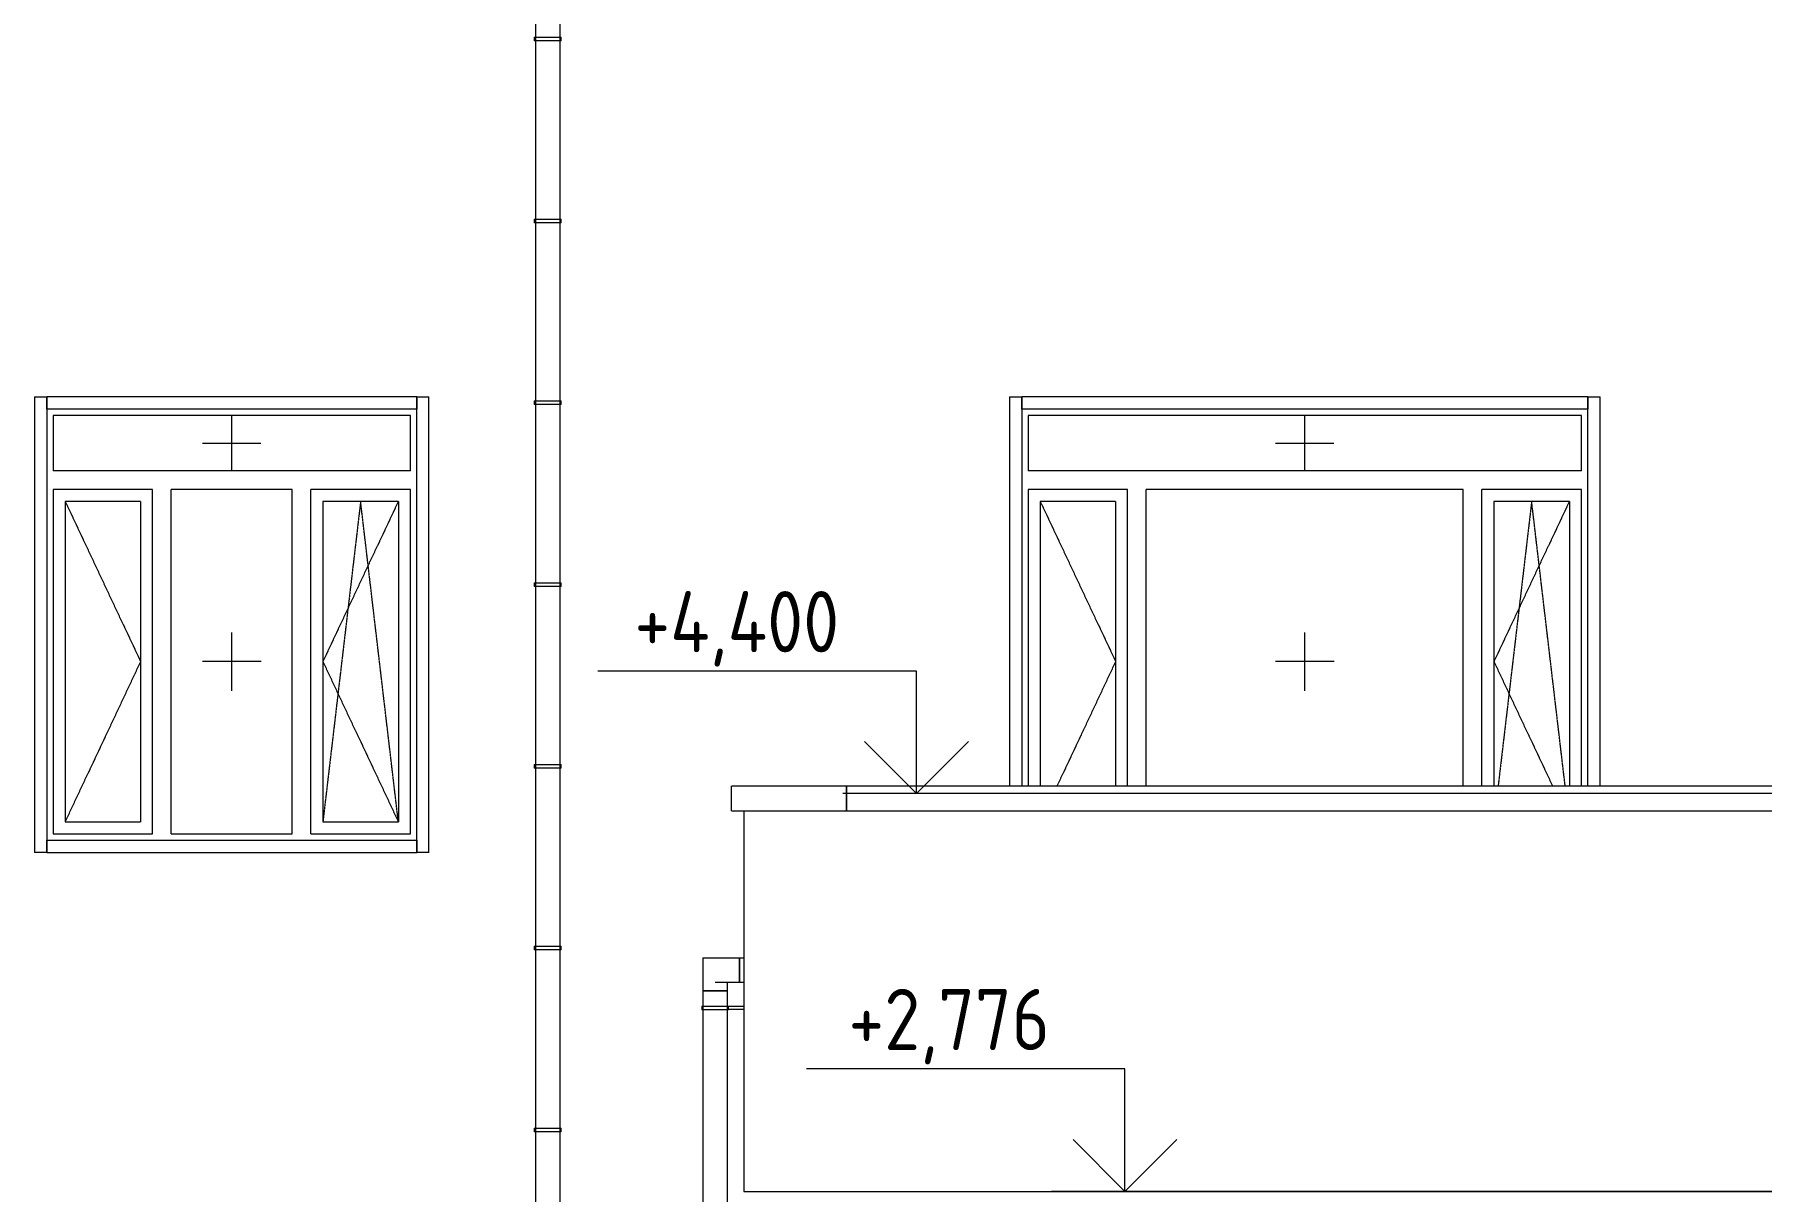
# Model space of a CAD drawing. Header units: millimetres. Extents: x -515342 to 330399, y -224905 to 507333.
# Drawn here: x 261814 to 268862, y 4843 to 9567 of the extents above; entities that cross this region are included whole.
import ezdxf

# ---------------------------------------------------------------- set-up
doc = ezdxf.new("R2010")
doc.units = ezdxf.units.MM
doc.linetypes.add('ASVP_Штриховая_ш2 п1', pattern=[3, 2, -1])
doc.layers.get('0').update_dxf_attribs({"lineweight": 0})
for name, color, linetype, lineweight in [('Аннотация', 7, 'Continuous', 0), ('Витраж', 7, 'Continuous', 0), ('Обобщенные модели', 7, 'Continuous', 0), ('Ограждение', 7, 'Continuous', 0), ('Окна', 7, 'Continuous', 0), ('Окна открывание', 7, 'Continuous', 0), ('Отметки', 7, 'Continuous', 0), ('Перекрытие', 7, 'Continuous', 0), ('Стены внутренние', 7, 'Continuous', 0)]:
    doc.layers.add(name, color=color, linetype=linetype, lineweight=lineweight)
doc.styles.add('GOST Common_1', font='', dxfattribs={"width": 0.9, "height": 250})
doc.styles.get('GOST Common_1').set_extended_font_data('GOST Common')
pattern_1 = [(236.31, (995.8, 1244.6), (-1777.9963, -3556.002), [641.07, -5769.6]), (236.31, (1031.34, 1137.9), (-1777.9963, -3556.002), [384.64, -6026.03]), (236.31, (818, 1137.9), (-1777.9963, -3556.002), [384.64, -6026.03])]

# ---------------------------------------------------------------- blocks, each defined once
blk = doc.blocks.new('Окно_ПВХ_3Створки_1Фрамуга-верх - АР_Окно_ОП_1820_h_х1570_3ст2фр-в-V49-О_АР_Эскиз_Фасад 1-12 копия 1')
at = {"layer": 'Окна'}
h = blk.add_hatch(dxfattribs=at)
h.set_pattern_fill('FP_1', color=256, style=0, pattern_type=2)
h.set_pattern_definition(pattern_1)
h.paths.add_polyline_path([(39785, 4285), (39975.1, 4285), (39975.1, 5593), (39667.1, 5593), (39667.1, 4285), (39779.8, 4285)])
for p, q in [((40024.1, 5944), (38566.1, 5944)), ((38566.1, 5944), (38566.1, 5718)), ((40024.1, 5718), (40024.1, 5944)), ((40024.1, 5718), (38566.1, 5718)), ((38972.1, 5642), (38566.1, 5642)), ((38566.1, 5642), (38566.1, 4236)), ((38972.1, 4236), (38972.1, 5642)), ((39542.1, 5642), (39048.1, 5642)), ((39048.1, 4236), (39048.1, 5642)), ((39542.1, 4236), (39542.1, 5642)), ((40024.1, 5642), (39618.1, 5642)), ((39618.1, 4236), (39618.1, 5642)), ((40024.1, 4236), (40024.1, 5642)), ((38615.1, 5593), (38615.1, 4285)), ((38923.1, 5593), (38615.1, 5593)), ((38923.1, 5593), (38923.1, 4285)), ((39667.1, 5593), (39667.1, 4285)), ((39975.1, 5593), (39667.1, 5593)), ((39975.1, 5593), (39975.1, 4285)), ((38566.1, 4236), (38972.1, 4236)), ((38615.1, 4285), (38923.1, 4285)), ((39048.1, 4236), (39542.1, 4236)), ((39618.1, 4236), (40024.1, 4236)), ((39667.1, 4285), (39975.1, 4285))]:
    blk.add_line(p, q, dxfattribs=at)
at = {"layer": 'Окна открывание', "linetype": 'ASVP_Штриховая_ш2 п1'}
for p, q in [((39295.1, 5718), (39295.1, 5944)), ((39175.1, 5831), (39415.1, 5831)), ((38615.1, 5593), (38923.1, 4939)), ((39821.1, 5593), (39667.1, 4285)), ((39975.1, 5593), (39667.1, 4939)), ((39975.1, 4285), (39821.1, 5593)), ((39295.1, 4819), (39295.1, 5059)), ((38923.1, 4939), (38615.1, 4285)), ((39415.1, 4939), (39175.1, 4939)), ((39667.1, 4939), (39975.1, 4285))]:
    blk.add_line(p, q, dxfattribs=at)
blk = doc.blocks.new('Окно_ПВХ_3Створки_1Фрамуга-верх - АР_Окно_ОП_1820_h_х2370_3ст2фр-в-V83-О_АР_Эскиз_Фасад 1-12 копия 1')
at = {"layer": 'Окна открывание'}
h = blk.add_hatch(dxfattribs=at)
h.set_pattern_fill('FP_1', color=256, style=0, pattern_type=2)
h.set_pattern_definition(pattern_1)
h.paths.add_polyline_path([(44185, 4430), (44322, 4430), (44322, 5642), (43028, 5642), (43028, 4430), (44029.5, 4430)])
at = {"layer": 'Окна'}
for p, q in [((44804, 5944), (42546, 5944)), ((42546, 5944), (42546, 5718)), ((44804, 5718), (44804, 5944)), ((44804, 5718), (42546, 5718)), ((42952, 5642), (42546, 5642)), ((42546, 5642), (42546, 4430)), ((42952, 4430), (42952, 5642)), ((44322, 5642), (43028, 5642)), ((43028, 4430), (43028, 5642)), ((44322, 4430), (44322, 5642)), ((44804, 5642), (44398, 5642)), ((44398, 4430), (44398, 5642)), ((44804, 4430), (44804, 5642)), ((42595, 5593), (42595, 4430)), ((42903, 5593), (42595, 5593)), ((42903, 5593), (42903, 4430)), ((44447, 5593), (44447, 4430)), ((44755, 5593), (44447, 5593)), ((44755, 5593), (44755, 4430))]:
    blk.add_line(p, q, dxfattribs=at)
at = {"layer": 'Окна открывание', "linetype": 'ASVP_Штриховая_ш2 п1'}
for p, q in [((43675, 5718), (43675, 5944)), ((43555, 5831), (43795, 5831)), ((42595, 5593), (42903, 4939)), ((44755, 5593), (44447, 4939)), ((44601, 5593), (44464.1, 4430)), ((44737.9, 4430), (44601, 5593)), ((43675, 4819), (43675, 5059)), ((42903, 4939), (42663.3, 4430)), ((43795, 4939), (43555, 4939)), ((44447, 4939), (44686.7, 4430))]:
    blk.add_line(p, q, dxfattribs=at)
blk = doc.blocks.new('Прямоугольный импост - АР_Откос_Металлический_50х330 Белый Правый-9899488-О_АР_Эскиз_Фасад 1-12 копия 1')
at = {"layer": 'Витраж'}
for p, q in [((30162.6, 2570), (30162.6, 2620)), ((31672.6, 2620), (30162.6, 2620)), ((31672.6, 2620), (31672.6, 2570)), ((31672.6, 2570), (30162.6, 2570))]:
    blk.add_line(p, q, dxfattribs=at)
blk = doc.blocks.new('Прямоугольный импост - АР_Откос_Металлический_50х330 Белый Левый-9898756-О_АР_Эскиз_Фасад 1-12 копия 1')
at = {"layer": 'Витраж'}
for p, q in [((30162.6, 760), (30162.6, 810)), ((30162.6, 810), (31672.6, 810)), ((31672.6, 810), (31672.6, 760)), ((30162.6, 760), (31672.6, 760))]:
    blk.add_line(p, q, dxfattribs=at)
blk = doc.blocks.new('Прямоугольный импост - АР_Откос_Металлический_50х330 Белый Правый-9899489-О_АР_Эскиз_Фасад 1-12 копия 1')
at = {"layer": 'Витраж'}
for p, q in [((30112.6, 2620), (30162.6, 2620)), ((30112.6, 2620), (30112.6, 760)), ((30162.6, 2620), (30162.6, 760)), ((30162.6, 760), (30112.6, 760))]:
    blk.add_line(p, q, dxfattribs=at)
blk = doc.blocks.new('Прямоугольный импост - АР_Откос_Металлический_50х330 Белый Левый-9898757-О_АР_Эскиз_Фасад 1-12 копия 1')
at = {"layer": 'Витраж'}
for p, q in [((31672.6, 2620), (31722.6, 2620)), ((31672.6, 760), (31672.6, 2620)), ((31722.6, 760), (31722.6, 2620)), ((31722.6, 760), (31672.6, 760))]:
    blk.add_line(p, q, dxfattribs=at)
blk = doc.blocks.new('Прямоугольный импост - АР_Откос_Металлический_50х330 Белый Правый-9899490-О_АР_Эскиз_Фасад 1-12 копия 1')
at = {"layer": 'Витраж'}
for p, q in [((21713.4, 2570), (21713.4, 2620)), ((24023.4, 2620), (21713.4, 2620)), ((24023.4, 2620), (24023.4, 2570)), ((24023.4, 2570), (21713.4, 2570))]:
    blk.add_line(p, q, dxfattribs=at)
blk = doc.blocks.new('Прямоугольный импост - АР_Откос_Металлический_50х330 Белый Правый-V103-О_АР_Эскиз_Фасад 1-12 копия 1')
at = {"layer": 'Витраж'}
for p, q in [((53295, 6020), (53345, 6020)), ((53295, 6020), (53295, 4430)), ((53345, 6020), (53345, 4430))]:
    blk.add_line(p, q, dxfattribs=at)
blk = doc.blocks.new('Прямоугольный импост - АР_Откос_Металлический_50х330 Белый Левый-V104-О_АР_Эскиз_Фасад 1-12 копия 1')
at = {"layer": 'Витраж'}
for p, q in [((55655, 6020), (55705, 6020)), ((55655, 4430), (55655, 6020)), ((55705, 4430), (55705, 6020))]:
    blk.add_line(p, q, dxfattribs=at)
blk = doc.blocks.new('ASVP_ОМ_Водосточная труба_На стене - Труба 100_Белая-10082744-О_АР_Эскиз_Фасад 1-12 копия 1')
at = {"layer": 'Обобщенные модели'}
for p, q in [((41218.2, 3595), (41218.2, -600)), ((41218.2, 3595), (41268.2, 3595)), ((41268.2, 3595), (41318.2, 3595)), ((41318.2, 183), (41318.2, 3595)), ((41318.2, -600), (41318.2, 181.2))]:
    blk.add_line(p, q, dxfattribs=at)
blk = doc.blocks.new('Влж_Водосточная труба_Хомут - Хомут-V269-О_АР_Эскиз_Фасад 1-12 копия 1')
at = {"layer": 'Обобщенные модели'}
for p, q in [((41213.2, 3532.5), (41213.2, 3517.5)), ((41213.2, 3532.5), (41268.2, 3532.5)), ((41268.2, 3532.5), (41323.2, 3532.5)), ((41323.2, 3530), (41323.2, 3532.5)), ((41385, 3530), (41323.2, 3530)), ((41268.2, 3517.5), (41213.2, 3517.5)), ((41323.2, 3517.5), (41268.2, 3517.5)), ((41323.2, 3517.5), (41323.2, 3520)), ((41323.2, 3520), (41385, 3520))]:
    blk.add_line(p, q, dxfattribs=at)
for points, knots in [([(41323, 3525), (41323, 3525.3), (41323, 3525.9), (41323, 3526.7), (41323, 3527.5), (41323.1, 3528.2), (41323.1, 3528.8), (41323.1, 3529.3), (41323.2, 3529.7), (41323.2, 3529.9), (41323.2, 3530), (41323.2, 3530)], [0, 0, 0, 0, 0.0555556, 0.1111111, 0.1666667, 0.2222222, 0.2777778, 0.3333333, 0.3888889, 0.4444444, 0.4999565, 0.4999565, 0.4999565, 0.4999565]), ([(41323.2, 3520), (41323.2, 3520), (41323.2, 3520), (41323.2, 3520), (41323.2, 3520.2), (41323.2, 3520.5), (41323.1, 3521.1), (41323.1, 3521.9), (41323, 3523.2), (41323, 3524.2), (41323, 3525)], [0.5000435, 0.5000435, 0.5000435, 0.5000435, 0.5138889, 0.5486111, 0.5833333, 0.6527778, 0.7222222, 0.7916667, 0.8611111, 1, 1, 1, 1]), ([(41323.2, 3530), (41323.2, 3530), (41323.2, 3530), (41323.2, 3530), (41323.2, 3529.9)], [0.49995738, 0.49995738, 0.49995738, 0.49995738, 0.51388889, 0.54861111, 0.54861111, 0.54861111, 0.54861111])]:
    blk.add_open_spline(points, degree=3, knots=knots, dxfattribs=at)
blk.add_open_spline([(41323.2, 3520.1), (41323.2, 3520), (41323.2, 3520), (41323.2, 3520)], degree=3, dxfattribs=at)
blk = doc.blocks.new('TN_Воронка парапетная ТехноНИКОЛЬ квадратная_Тип 1 - Воронка парапетная 100х100мм ТехноНИКОЛЬ _квадратное сечение_-9921522-О_АР_Эскиз_Фасад 1-12 копия 1')
at = {"layer": 'Обобщенные модели'}
for p, q in [((41368.2, 3630), (41368.2, 3730)), ((41368.2, 3730), (41385, 3730)), ((41368.2, 3630), (41385, 3630))]:
    blk.add_line(p, q, dxfattribs=at)
blk = doc.blocks.new('TN_Отвод угловой ТехноНИКОЛЬ - Отвод угловой_ с квадратного сечения _100_100мм_ в круглое _100мм_-10082680-О_АР_Эскиз_Фасад 1-12 копия 1')
at = {"layer": 'Обобщенные модели'}
for p, q in [((41218.2, 3730), (41218.2, 3595)), ((41218.2, 3730), (41268.2, 3730)), ((41268.2, 3730), (41368.2, 3730)), ((41368.2, 3730), (41368.2, 3630)), ((41268.2, 3595), (41218.2, 3595)), ((41268.2, 3630), (41368.2, 3630)), ((41318.2, 3595), (41268.2, 3595)), ((41318.2, 3595), (41318.2, 3630))]:
    blk.add_line(p, q, dxfattribs=at)
blk = doc.blocks.new('ASVP_ОМ_Водосточная труба_На стене - Труба 100-V283-О_АР_Эскиз_Фасад 1-12 копия 1')
at = {"layer": 'Обобщенные модели'}
for p, q in [((40535, 12745.7), (40535, -650)), ((40635, -587), (40635, 12745.7))]:
    blk.add_line(p, q, dxfattribs=at)
blk = doc.blocks.new('Влж_Водосточная труба_Хомут - Хомут-V287-О_АР_Эскиз_Фасад 1-12 копия 1')
at = {"layer": 'Обобщенные модели'}
for p, q in [((40530, 8972.1), (40530, 8957.1)), ((40530, 8972.1), (40640, 8972.1)), ((40640, 8957.1), (40530, 8957.1)), ((40640, 8957.1), (40640, 8972.1))]:
    blk.add_line(p, q, dxfattribs=at)
blk = doc.blocks.new('Влж_Водосточная труба_Хомут - Хомут-V288-О_АР_Эскиз_Фасад 1-12 копия 1')
at = {"layer": 'Обобщенные модели'}
for p, q in [((40530, 6003.2), (40530, 5988.2)), ((40530, 6003.2), (40640, 6003.2)), ((40640, 5988.2), (40640, 6003.2)), ((40640, 5988.2), (40530, 5988.2))]:
    blk.add_line(p, q, dxfattribs=at)
blk = doc.blocks.new('Влж_Водосточная труба_Хомут - Хомут-V289-О_АР_Эскиз_Фасад 1-12 копия 1')
at = {"layer": 'Обобщенные модели'}
for p, q in [((40530, 5261), (40530, 5246)), ((40530, 5261), (40640, 5261)), ((40640, 5246), (40530, 5246)), ((40640, 5246), (40640, 5261))]:
    blk.add_line(p, q, dxfattribs=at)
blk = doc.blocks.new('Влж_Водосточная труба_Хомут - Хомут-V285-О_АР_Эскиз_Фасад 1-12 копия 1')
at = {"layer": 'Обобщенные модели'}
for p, q in [((40530, 11198.8), (40530, 11183.8)), ((40530, 11198.8), (40640, 11198.8)), ((40640, 11183.8), (40530, 11183.8)), ((40640, 11183.8), (40640, 11198.8))]:
    blk.add_line(p, q, dxfattribs=at)
blk = doc.blocks.new('Влж_Водосточная труба_Хомут - Хомут-V290-О_АР_Эскиз_Фасад 1-12 копия 1')
at = {"layer": 'Обобщенные модели'}
for p, q in [((40530, 3776.6), (40530, 3761.6)), ((40530, 3776.6), (40640, 3776.6)), ((40640, 3761.6), (40530, 3761.6)), ((40640, 3761.6), (40640, 3776.6))]:
    blk.add_line(p, q, dxfattribs=at)
blk = doc.blocks.new('СД_Люблино_Фасады_rvt-1-О_АР_Эскиз_Фасад 1-12 копия 1')
at = {"layer": 'Перекрытие'}
blk.add_line((41385, 2776), (41385, 2775), dxfattribs=at)
at = {"layer": 'Стены внутренние'}
for p, q in [((41385, 4330), (41385, 2776)), ((41385, 2776), (49280, 2776))]:
    blk.add_line(p, q, dxfattribs=at)
at = {"layer": 'Витраж', "lineweight": 9}
for name, p in [('Прямоугольный импост - АР_Откос_Металлический_50х330 Белый Правый-9899489-О_АР_Эскиз_Фасад 1-12 копия 1', (8377.5, 3400)), ('Прямоугольный импост - АР_Откос_Металлический_50х330 Белый Правый-9899488-О_АР_Эскиз_Фасад 1-12 копия 1', (8377.5, 3400)), ('Прямоугольный импост - АР_Откос_Металлический_50х330 Белый Левый-9898757-О_АР_Эскиз_Фасад 1-12 копия 1', (8377.5, 3400)), ('Прямоугольный импост - АР_Откос_Металлический_50х330 Белый Правый-V103-О_АР_Эскиз_Фасад 1-12 копия 1', (-10825, 0)), ('Прямоугольный импост - АР_Откос_Металлический_50х330 Белый Правый-9899490-О_АР_Эскиз_Фасад 1-12 копия 1', (20806.6, 3400)), ('Прямоугольный импост - АР_Откос_Металлический_50х330 Белый Левый-V104-О_АР_Эскиз_Фасад 1-12 копия 1', (-10825, 0)), ('Прямоугольный импост - АР_Откос_Металлический_50х330 Белый Левый-9898756-О_АР_Эскиз_Фасад 1-12 копия 1', (8377.5, 3400))]:
    blk.add_blockref(name, p, dxfattribs=at)
at = {"layer": 'Обобщенные модели', "lineweight": 9}
for name, p in [('ASVP_ОМ_Водосточная труба_На стене - Труба 100-V283-О_АР_Эскиз_Фасад 1-12 копия 1', (0, 0)), ('Влж_Водосточная труба_Хомут - Хомут-V287-О_АР_Эскиз_Фасад 1-12 копия 1', (0, -1484.4)), ('Влж_Водосточная труба_Хомут - Хомут-V287-О_АР_Эскиз_Фасад 1-12 копия 1', (0, -2226.7)), ('Влж_Водосточная труба_Хомут - Хомут-V288-О_АР_Эскиз_Фасад 1-12 копия 1', (0, 0)), ('Влж_Водосточная труба_Хомут - Хомут-V289-О_АР_Эскиз_Фасад 1-12 копия 1', (0, 0)), ('Влж_Водосточная труба_Хомут - Хомут-V285-О_АР_Эскиз_Фасад 1-12 копия 1', (0, -6680)), ('Влж_Водосточная труба_Хомут - Хомут-V290-О_АР_Эскиз_Фасад 1-12 копия 1', (0, 0)), ('TN_Отвод угловой ТехноНИКОЛЬ - Отвод угловой_ с квадратного сечения _100_100мм_ в круглое _100мм_-10082680-О_АР_Эскиз_Фасад 1-12 копия 1', (0, 0)), ('TN_Воронка парапетная ТехноНИКОЛЬ квадратная_Тип 1 - Воронка парапетная 100х100мм ТехноНИКОЛЬ _квадратное сечение_-9921522-О_АР_Эскиз_Фасад 1-12 копия 1', (0, 0)), ('ASVP_ОМ_Водосточная труба_На стене - Труба 100_Белая-10082744-О_АР_Эскиз_Фасад 1-12 копия 1', (0, 0)), ('Влж_Водосточная труба_Хомут - Хомут-V269-О_АР_Эскиз_Фасад 1-12 копия 1', (0, 0)), ('Влж_Водосточная труба_Хомут - Хомут-V288-О_АР_Эскиз_Фасад 1-12 копия 1', (0, -2968.9))]:
    blk.add_blockref(name, p, dxfattribs=at)
at = {"layer": 'Окна', "lineweight": 9}
for name in ['Окно_ПВХ_3Створки_1Фрамуга-верх - АР_Окно_ОП_1820_h_х1570_3ст2фр-в-V49-О_АР_Эскиз_Фасад 1-12 копия 1', 'Окно_ПВХ_3Створки_1Фрамуга-верх - АР_Окно_ОП_1820_h_х2370_3ст2фр-в-V83-О_АР_Эскиз_Фасад 1-12 копия 1']:
    blk.add_blockref(name, (0, 0), dxfattribs=at)
blk = doc.blocks.new('Ограждение - Ограждение-9856481-О_АР_Эскиз_Фасад 1-12 копия 1')
at = {"layer": 'Ограждение'}
for p, q in [((41335, 4330), (41335, 4430)), ((41805, 4430), (41335, 4430)), ((41805, 4430), (41805, 4330)), ((41335, 4330), (41805, 4330))]:
    blk.add_line(p, q, dxfattribs=at)
blk = doc.blocks.new('Ограждение - Ограждение-9890191-О_АР_Эскиз_Фасад 1-12 копия 1')
at = {"layer": 'Ограждение'}
for p, q in [((41805, 4330), (41805, 4430)), ((59915, 4430), (41805, 4430)), ((41805, 4330), (59915, 4330))]:
    blk.add_line(p, q, dxfattribs=at)
blk = doc.blocks.new('Высотные отметки - Стрелка вверх-5091-О_АР_Эскиз_Фасад 1-12 копия 1')
at = {"layer": 'Аннотация'}
for p, q in [((-3130.3, 3900), (-4430.3, 3900)), ((-3130.3, 3400), (-3130.3, 3900)), ((-3130.3, 3400), (-3342.4, 3612.1)), ((-3130.3, 3400), (-2918.2, 3612.1)), ((-2830.3, 3400), (-3430.3, 3400))]:
    blk.add_line(p, q, dxfattribs=at)

msp = doc.modelspace()

# ---------------------------------------------------------------- linework, layer by layer
at = {"layer": 'Отметки'}
for p, q in [((279462.2912, 6467.7355), (265413.2796, 6467.7355)), ((277153.3803, 4843.7355), (266264.4083, 4843.7355))]:
    msp.add_line(p, q, dxfattribs=at)

# ---------------------------------------------------------------- block references
msp.add_blockref('СД_Люблино_Фасады_rvt-1-О_АР_Эскиз_Фасад 1-12 копия 1', (223323.3997, 2067.7355))
at = {"layer": 'Ограждение'}
for name in ['Ограждение - Ограждение-9856481-О_АР_Эскиз_Фасад 1-12 копия 1', 'Ограждение - Ограждение-9890191-О_АР_Эскиз_Фасад 1-12 копия 1']:
    msp.add_blockref(name, (223323.3997, 2067.7355), dxfattribs=at)
at = {"layer": 'Отметки'}
for p in [(268543.5879, 3067.7355), (269394.7165, 1443.7355)]:
    msp.add_blockref('Высотные отметки - Стрелка вверх-5091-О_АР_Эскиз_Фасад 1-12 копия 1', p, dxfattribs=at)

# ---------------------------------------------------------------- texts
at = {"layer": 'Отметки', "char_height": 250, "attachment_point": 1, "line_spacing_factor": 1.022761, "style": 'GOST Common_1'}
for s, insert, width in [('+4,400', (264261.9755, 7294.4426), 1083.129918), ('+2,776', (265135.7322, 5670.4426), 1028.822569)]:
    msp.add_mtext(s, dxfattribs=dict(at, insert=insert, width=width))

doc.saveas('drawing.dxf')
